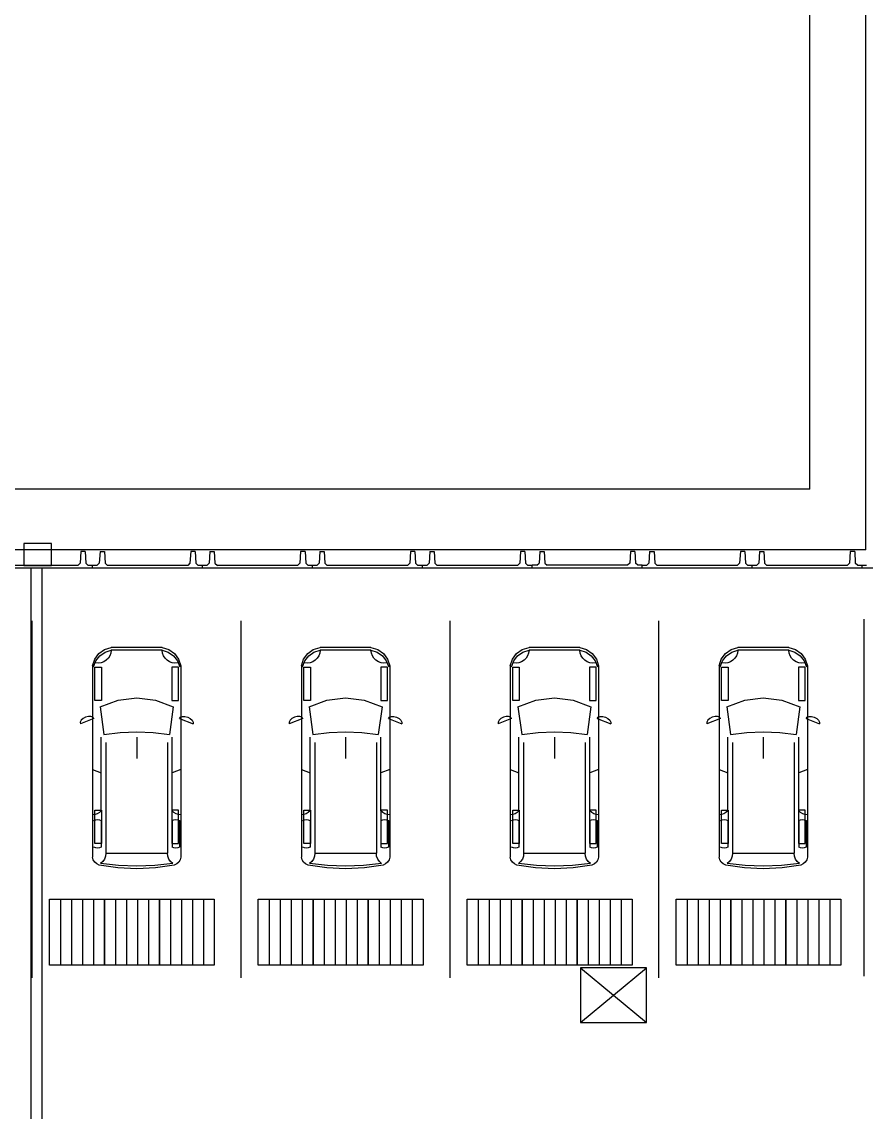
# Model space of a CAD drawing. Header units: metres. Extents: x 2 to 323, y -2 to 254.
# Drawn here: x 203.03 to 218.4, y 27.41 to 47.25 of the extents above; entities that cross this region are included whole.
import ezdxf

# ---------------------------------------------------------------- set-up
doc = ezdxf.new("R2010")
doc.units = ezdxf.units.M
doc.layers.add('REFERENCIA', color=7, linetype='Continuous')

msp = doc.modelspace()

# ---------------------------------------------------------------- linework, layer by layer
at = {"layer": 'REFERENCIA'}
for p, q in [((218.39, 37.642), (218.39, 112.198)), ((217.373, 38.745), (217.373, 110.813)), ((217.373, 38.745), (151.692, 38.745)), ((218.39, 37.642), (150.307, 37.642)), ((204.106, 37.611), (204.093, 37.401)), ((204.106, 37.611), (204.093, 37.401)), ((204.186, 37.611), (204.106, 37.611)), ((204.186, 37.611), (204.106, 37.611)), ((204.186, 37.611), (204.198, 37.401)), ((204.186, 37.611), (204.198, 37.401)), ((204.456, 37.611), (204.443, 37.401)), ((204.456, 37.611), (204.443, 37.401)), ((204.456, 37.611), (204.443, 37.401)), ((204.456, 37.611), (204.443, 37.401)), ((204.456, 37.611), (204.536, 37.611)), ((204.456, 37.611), (204.536, 37.611)), ((204.456, 37.611), (204.536, 37.611)), ((204.456, 37.611), (204.536, 37.611)), ((204.536, 37.611), (204.548, 37.401)), ((204.536, 37.611), (204.548, 37.401)), ((204.536, 37.611), (204.548, 37.401)), ((204.536, 37.611), (204.548, 37.401)), ((206.106, 37.611), (206.093, 37.401)), ((206.106, 37.611), (206.093, 37.401)), ((206.106, 37.611), (206.093, 37.401)), ((206.106, 37.611), (206.093, 37.401)), ((206.186, 37.611), (206.106, 37.611)), ((206.186, 37.611), (206.106, 37.611)), ((206.186, 37.611), (206.106, 37.611)), ((206.186, 37.611), (206.106, 37.611)), ((206.186, 37.611), (206.198, 37.401)), ((206.186, 37.611), (206.198, 37.401)), ((206.186, 37.611), (206.198, 37.401)), ((206.186, 37.611), (206.198, 37.401)), ((206.456, 37.611), (206.443, 37.401)), ((206.456, 37.611), (206.443, 37.401)), ((206.456, 37.611), (206.443, 37.401)), ((206.456, 37.611), (206.443, 37.401)), ((206.456, 37.611), (206.536, 37.611)), ((206.456, 37.611), (206.536, 37.611)), ((206.456, 37.611), (206.536, 37.611)), ((206.456, 37.611), (206.536, 37.611)), ((206.536, 37.611), (206.548, 37.401)), ((206.536, 37.611), (206.548, 37.401)), ((206.536, 37.611), (206.548, 37.401)), ((206.536, 37.611), (206.548, 37.401)), ((208.106, 37.611), (208.093, 37.401)), ((208.106, 37.611), (208.093, 37.401)), ((208.106, 37.611), (208.093, 37.401)), ((208.106, 37.611), (208.093, 37.401)), ((208.186, 37.611), (208.106, 37.611)), ((208.186, 37.611), (208.106, 37.611)), ((208.186, 37.611), (208.106, 37.611)), ((208.186, 37.611), (208.106, 37.611)), ((208.186, 37.611), (208.198, 37.401)), ((208.186, 37.611), (208.198, 37.401)), ((208.186, 37.611), (208.198, 37.401)), ((208.186, 37.611), (208.198, 37.401)), ((208.456, 37.611), (208.443, 37.401)), ((208.456, 37.611), (208.443, 37.401)), ((208.456, 37.611), (208.536, 37.611)), ((208.456, 37.611), (208.536, 37.611)), ((208.536, 37.611), (208.548, 37.401)), ((208.536, 37.611), (208.548, 37.401)), ((210.106, 37.611), (210.093, 37.401)), ((210.106, 37.611), (210.093, 37.401)), ((210.186, 37.611), (210.106, 37.611)), ((210.186, 37.611), (210.106, 37.611)), ((210.186, 37.611), (210.198, 37.401)), ((210.186, 37.611), (210.198, 37.401)), ((210.456, 37.611), (210.443, 37.401)), ((210.456, 37.611), (210.443, 37.401)), ((210.456, 37.611), (210.536, 37.611)), ((210.456, 37.611), (210.536, 37.611)), ((210.536, 37.611), (210.548, 37.401)), ((210.536, 37.611), (210.548, 37.401)), ((212.106, 37.611), (212.093, 37.401)), ((212.106, 37.611), (212.093, 37.401)), ((212.186, 37.611), (212.106, 37.611)), ((212.186, 37.611), (212.106, 37.611)), ((212.186, 37.611), (212.198, 37.401)), ((212.186, 37.611), (212.198, 37.401)), ((212.456, 37.612), (212.443, 37.402)), ((212.456, 37.612), (212.443, 37.402)), ((212.456, 37.612), (212.536, 37.612)), ((212.456, 37.612), (212.536, 37.612)), ((212.536, 37.612), (212.548, 37.402)), ((212.536, 37.612), (212.548, 37.402)), ((214.106, 37.612), (214.093, 37.402)), ((214.106, 37.612), (214.093, 37.402)), ((214.186, 37.612), (214.106, 37.612)), ((214.186, 37.612), (214.106, 37.612)), ((214.186, 37.612), (214.198, 37.402)), ((214.186, 37.612), (214.198, 37.402)), ((214.456, 37.611), (214.443, 37.401)), ((214.456, 37.611), (214.443, 37.401)), ((214.456, 37.611), (214.536, 37.611)), ((214.456, 37.611), (214.536, 37.611)), ((214.536, 37.611), (214.548, 37.401)), ((214.536, 37.611), (214.548, 37.401)), ((216.106, 37.611), (216.093, 37.401)), ((216.106, 37.611), (216.093, 37.401)), ((216.186, 37.611), (216.106, 37.611)), ((216.186, 37.611), (216.106, 37.611)), ((216.186, 37.611), (216.198, 37.401)), ((216.186, 37.611), (216.198, 37.401)), ((216.456, 37.611), (216.443, 37.401)), ((216.456, 37.611), (216.443, 37.401)), ((216.456, 37.611), (216.536, 37.611)), ((216.456, 37.611), (216.536, 37.611)), ((216.536, 37.611), (216.548, 37.401)), ((216.536, 37.611), (216.548, 37.401)), ((218.106, 37.611), (218.093, 37.401)), ((218.106, 37.611), (218.093, 37.401)), ((218.186, 37.611), (218.106, 37.611)), ((218.186, 37.611), (218.106, 37.611)), ((218.186, 37.611), (218.198, 37.401)), ((218.186, 37.611), (218.198, 37.401)), ((204.051, 37.361), (202.591, 37.361)), ((204.051, 37.361), (202.591, 37.361)), ((204.093, 37.401), (204.051, 37.361)), ((204.093, 37.401), (204.051, 37.361)), ((204.241, 37.361), (204.198, 37.401)), ((204.241, 37.361), (204.198, 37.401)), ((204.321, 37.361), (204.241, 37.361)), ((204.321, 37.361), (204.241, 37.361)), ((204.321, 37.311), (204.321, 37.361)), ((204.321, 37.311), (204.321, 37.361)), ((204.401, 37.361), (204.321, 37.361)), ((204.321, 37.311), (204.321, 37.361)), ((204.401, 37.361), (204.321, 37.361)), ((204.321, 37.311), (204.321, 37.361)), ((204.321, 37.311), (204.321, 37.361)), ((204.401, 37.361), (204.321, 37.361)), ((204.321, 37.311), (204.321, 37.361)), ((204.401, 37.361), (204.321, 37.361)), ((204.401, 37.361), (204.443, 37.401)), ((204.401, 37.361), (204.443, 37.401)), ((204.401, 37.361), (204.443, 37.401)), ((204.401, 37.361), (204.443, 37.401)), ((204.548, 37.401), (204.591, 37.361)), ((204.548, 37.401), (204.591, 37.361)), ((204.548, 37.401), (204.591, 37.361)), ((204.548, 37.401), (204.591, 37.361)), ((206.051, 37.361), (204.591, 37.361)), ((206.051, 37.361), (204.591, 37.361)), ((206.051, 37.361), (204.591, 37.361)), ((206.051, 37.361), (204.591, 37.361)), ((206.093, 37.401), (206.051, 37.361)), ((206.093, 37.401), (206.051, 37.361)), ((206.093, 37.401), (206.051, 37.361)), ((206.093, 37.401), (206.051, 37.361)), ((206.241, 37.361), (206.198, 37.401)), ((206.241, 37.361), (206.198, 37.401)), ((206.241, 37.361), (206.198, 37.401)), ((206.241, 37.361), (206.198, 37.401)), ((206.321, 37.361), (206.241, 37.361)), ((206.321, 37.361), (206.241, 37.361)), ((206.321, 37.361), (206.241, 37.361)), ((206.321, 37.361), (206.241, 37.361)), ((206.321, 37.311), (206.321, 37.361)), ((206.321, 37.311), (206.321, 37.361)), ((206.321, 37.311), (206.321, 37.361)), ((206.401, 37.361), (206.321, 37.361)), ((206.321, 37.311), (206.321, 37.361)), ((206.401, 37.361), (206.321, 37.361)), ((206.321, 37.311), (206.321, 37.361)), ((206.321, 37.311), (206.321, 37.361)), ((206.321, 37.311), (206.321, 37.361)), ((206.401, 37.361), (206.321, 37.361)), ((206.321, 37.311), (206.321, 37.361)), ((206.401, 37.361), (206.321, 37.361)), ((206.401, 37.361), (206.443, 37.401)), ((206.401, 37.361), (206.443, 37.401)), ((206.401, 37.361), (206.443, 37.401)), ((206.401, 37.361), (206.443, 37.401)), ((206.548, 37.401), (206.591, 37.361)), ((206.548, 37.401), (206.591, 37.361)), ((206.548, 37.401), (206.591, 37.361)), ((206.548, 37.401), (206.591, 37.361)), ((208.051, 37.361), (206.591, 37.361)), ((208.051, 37.361), (206.591, 37.361)), ((208.051, 37.361), (206.591, 37.361)), ((208.051, 37.361), (206.591, 37.361)), ((208.093, 37.401), (208.051, 37.361)), ((208.093, 37.401), (208.051, 37.361)), ((208.093, 37.401), (208.051, 37.361)), ((208.093, 37.401), (208.051, 37.361)), ((208.241, 37.361), (208.198, 37.401)), ((208.241, 37.361), (208.198, 37.401)), ((208.241, 37.361), (208.198, 37.401)), ((208.241, 37.361), (208.198, 37.401)), ((208.321, 37.361), (208.241, 37.361)), ((208.321, 37.361), (208.241, 37.361)), ((208.321, 37.361), (208.241, 37.361)), ((208.321, 37.361), (208.241, 37.361)), ((208.321, 37.311), (208.321, 37.361)), ((208.321, 37.311), (208.321, 37.361)), ((208.321, 37.311), (208.321, 37.361)), ((208.401, 37.361), (208.321, 37.361)), ((208.321, 37.311), (208.321, 37.361)), ((208.321, 37.311), (208.321, 37.361)), ((208.321, 37.311), (208.321, 37.361)), ((208.401, 37.361), (208.321, 37.361)), ((208.401, 37.361), (208.443, 37.401)), ((208.401, 37.361), (208.443, 37.401)), ((208.548, 37.401), (208.591, 37.361)), ((208.548, 37.401), (208.591, 37.361)), ((210.051, 37.361), (208.591, 37.361)), ((210.051, 37.361), (208.591, 37.361)), ((210.093, 37.401), (210.051, 37.361)), ((210.093, 37.401), (210.051, 37.361)), ((210.241, 37.361), (210.198, 37.401)), ((210.241, 37.361), (210.198, 37.401)), ((210.321, 37.361), (210.241, 37.361)), ((210.321, 37.361), (210.241, 37.361)), ((210.321, 37.311), (210.321, 37.361)), ((210.321, 37.311), (210.321, 37.361)), ((210.321, 37.311), (210.321, 37.361)), ((210.321, 37.311), (210.321, 37.361)), ((210.321, 37.311), (210.321, 37.361)), ((210.321, 37.311), (210.321, 37.361)), ((210.401, 37.361), (210.321, 37.361)), ((210.321, 37.311), (210.321, 37.361)), ((210.321, 37.311), (210.321, 37.361)), ((210.321, 37.311), (210.321, 37.361)), ((210.401, 37.361), (210.321, 37.361)), ((210.401, 37.361), (210.443, 37.401)), ((210.401, 37.361), (210.443, 37.401)), ((210.548, 37.401), (210.591, 37.361)), ((210.548, 37.401), (210.591, 37.361)), ((212.051, 37.361), (210.591, 37.361)), ((212.051, 37.361), (210.591, 37.361)), ((212.093, 37.401), (212.051, 37.361)), ((212.093, 37.401), (212.051, 37.361)), ((212.241, 37.361), (212.198, 37.401)), ((212.241, 37.361), (212.198, 37.401)), ((212.321, 37.361), (212.241, 37.361)), ((212.321, 37.361), (212.241, 37.361)), ((212.321, 37.312), (212.321, 37.362)), ((212.321, 37.312), (212.321, 37.362)), ((212.321, 37.312), (212.321, 37.362)), ((212.401, 37.362), (212.321, 37.362)), ((212.321, 37.312), (212.321, 37.362)), ((212.321, 37.312), (212.321, 37.362)), ((212.321, 37.312), (212.321, 37.362)), ((212.401, 37.362), (212.321, 37.362)), ((212.321, 37.311), (212.321, 37.361)), ((212.321, 37.311), (212.321, 37.361)), ((212.321, 37.311), (212.321, 37.361)), ((214.321, 37.312), (212.321, 37.312)), ((214.321, 37.312), (212.321, 37.312)), ((212.401, 37.362), (212.443, 37.402)), ((212.401, 37.362), (212.443, 37.402)), ((212.548, 37.402), (212.591, 37.362)), ((212.548, 37.402), (212.591, 37.362)), ((214.051, 37.362), (212.591, 37.362)), ((214.051, 37.362), (212.591, 37.362)), ((214.093, 37.402), (214.051, 37.362)), ((214.093, 37.402), (214.051, 37.362)), ((214.241, 37.362), (214.198, 37.402)), ((214.241, 37.362), (214.198, 37.402)), ((214.321, 37.362), (214.241, 37.362)), ((214.321, 37.362), (214.241, 37.362)), ((214.321, 37.312), (214.321, 37.362)), ((214.321, 37.312), (214.321, 37.362)), ((214.321, 37.312), (214.321, 37.362)), ((214.321, 37.311), (214.321, 37.361)), ((214.401, 37.361), (214.321, 37.361)), ((214.321, 37.311), (214.321, 37.361)), ((214.321, 37.311), (214.321, 37.361)), ((214.401, 37.361), (214.321, 37.361)), ((214.321, 37.311), (214.321, 37.361)), ((214.401, 37.361), (214.443, 37.401)), ((214.401, 37.361), (214.443, 37.401)), ((214.548, 37.401), (214.591, 37.361)), ((214.548, 37.401), (214.591, 37.361)), ((216.051, 37.361), (214.591, 37.361)), ((216.051, 37.361), (214.591, 37.361)), ((216.093, 37.401), (216.051, 37.361)), ((216.093, 37.401), (216.051, 37.361)), ((216.241, 37.361), (216.198, 37.401)), ((216.241, 37.361), (216.198, 37.401)), ((216.321, 37.361), (216.241, 37.361)), ((216.321, 37.361), (216.241, 37.361)), ((216.321, 37.311), (216.321, 37.361)), ((216.401, 37.361), (216.321, 37.361)), ((216.321, 37.311), (216.321, 37.361)), ((216.321, 37.311), (216.321, 37.361)), ((216.401, 37.361), (216.321, 37.361)), ((216.321, 37.311), (216.321, 37.361)), ((216.401, 37.361), (216.443, 37.401)), ((216.401, 37.361), (216.443, 37.401)), ((216.548, 37.401), (216.591, 37.361)), ((216.548, 37.401), (216.591, 37.361)), ((218.051, 37.361), (216.591, 37.361)), ((218.051, 37.361), (216.591, 37.361)), ((218.093, 37.401), (218.051, 37.361)), ((218.093, 37.401), (218.051, 37.361)), ((218.241, 37.361), (218.198, 37.401)), ((218.241, 37.361), (218.198, 37.401)), ((218.321, 37.361), (218.241, 37.361)), ((218.321, 37.361), (218.241, 37.361)), ((218.321, 37.311), (218.321, 37.361)), ((218.321, 37.311), (218.321, 37.361)), ((218.401, 37.361), (218.321, 37.361)), ((218.321, 37.311), (218.321, 37.361)), ((218.321, 37.311), (218.321, 37.361)), ((218.401, 37.361), (218.321, 37.361)), ((204.321, 37.311), (202.321, 37.311)), ((204.321, 37.311), (202.321, 37.311)), ((203.196, 37.311), (203.196, 12.688)), ((203.196, 37.311), (203.196, 12.688)), ((203.396, 37.311), (203.396, 13.061)), ((206.321, 37.311), (204.321, 37.311)), ((206.321, 37.311), (204.321, 37.311)), ((206.321, 37.311), (204.321, 37.311)), ((206.321, 37.311), (204.321, 37.311)), ((208.321, 37.311), (206.321, 37.311)), ((208.321, 37.311), (206.321, 37.311)), ((208.321, 37.311), (206.321, 37.311)), ((208.321, 37.311), (206.321, 37.311)), ((210.321, 37.311), (208.321, 37.311)), ((210.321, 37.311), (208.321, 37.311)), ((212.321, 37.311), (210.321, 37.311)), ((212.321, 37.311), (210.321, 37.311)), ((212.321, 37.311), (210.321, 37.311)), ((212.321, 37.311), (210.321, 37.311)), ((214.321, 37.311), (212.321, 37.311)), ((214.321, 37.311), (212.321, 37.311)), ((216.321, 37.311), (214.321, 37.311)), ((216.321, 37.311), (214.321, 37.311)), ((218.321, 37.311), (216.321, 37.311)), ((218.321, 37.311), (216.321, 37.311)), ((220.321, 37.311), (218.321, 37.311)), ((220.321, 37.311), (218.321, 37.311)), ((203.224, 29.851), (203.224, 36.351)), ((203.224, 29.851), (203.224, 36.351)), ((207.024, 29.851), (207.024, 36.351)), ((207.024, 29.851), (207.024, 36.351)), ((210.824, 29.851), (210.824, 36.351)), ((210.824, 29.851), (210.824, 36.351)), ((214.624, 29.851), (214.624, 36.351)), ((214.624, 29.851), (214.624, 36.351)), ((218.358, 29.883), (218.358, 36.383)), ((205.586, 35.864), (204.661, 35.864)), ((205.586, 35.814), (204.661, 35.814)), ((209.386, 35.864), (208.461, 35.864)), ((209.386, 35.814), (208.461, 35.814)), ((213.186, 35.864), (212.261, 35.864)), ((213.186, 35.814), (212.261, 35.814)), ((216.986, 35.864), (216.061, 35.864)), ((216.986, 35.814), (216.061, 35.814)), ((204.321, 35.531), (204.321, 32.047)), ((205.926, 35.531), (205.926, 32.047)), ((208.121, 35.531), (208.121, 32.047)), ((209.726, 35.531), (209.726, 32.047)), ((211.921, 35.531), (211.921, 32.047)), ((213.526, 35.531), (213.526, 32.047)), ((215.721, 35.531), (215.721, 32.047)), ((217.326, 35.531), (217.326, 32.047)), ((204.46, 34.788), (204.528, 34.284)), ((205.787, 34.788), (205.719, 34.284)), ((208.26, 34.788), (208.328, 34.284)), ((209.587, 34.788), (209.519, 34.284)), ((212.06, 34.788), (212.128, 34.284)), ((213.387, 34.788), (213.319, 34.284)), ((215.86, 34.788), (215.928, 34.284)), ((217.187, 34.788), (217.119, 34.284)), ((204.345, 34.575), (204.099, 34.479)), ((205.902, 34.575), (206.149, 34.479)), ((208.145, 34.575), (207.899, 34.479)), ((209.702, 34.575), (209.949, 34.479)), ((211.945, 34.575), (211.699, 34.479)), ((213.502, 34.575), (213.749, 34.479)), ((215.745, 34.575), (215.499, 34.479)), ((217.302, 34.575), (217.549, 34.479)), ((204.479, 32.891), (204.479, 34.233)), ((204.563, 34.138), (204.563, 32.122)), ((205.124, 34.235), (205.124, 33.848)), ((205.684, 34.138), (205.684, 32.122)), ((205.768, 32.891), (205.768, 34.233)), ((208.279, 32.891), (208.279, 34.233)), ((208.363, 34.138), (208.363, 32.122)), ((208.924, 34.235), (208.924, 33.848)), ((209.484, 34.138), (209.484, 32.122)), ((209.568, 32.891), (209.568, 34.233)), ((212.079, 32.891), (212.079, 34.233)), ((212.163, 34.138), (212.163, 32.122)), ((212.724, 34.235), (212.724, 33.848)), ((213.284, 34.138), (213.284, 32.122)), ((213.368, 32.891), (213.368, 34.233)), ((215.879, 32.891), (215.879, 34.233)), ((215.963, 34.138), (215.963, 32.122)), ((216.524, 34.235), (216.524, 33.848)), ((217.084, 34.138), (217.084, 32.122)), ((217.168, 32.891), (217.168, 34.233)), ((204.321, 33.644), (204.479, 33.586)), ((205.926, 33.644), (205.768, 33.586)), ((208.121, 33.644), (208.279, 33.586)), ((209.726, 33.644), (209.568, 33.586)), ((211.921, 33.644), (212.079, 33.586)), ((213.526, 33.644), (213.368, 33.586)), ((215.721, 33.644), (215.879, 33.586)), ((217.326, 33.644), (217.168, 33.586)), ((204.479, 32.717), (204.479, 32.233)), ((205.768, 32.717), (205.768, 32.233)), ((205.902, 32.717), (205.902, 32.233)), ((208.279, 32.717), (208.279, 32.233)), ((209.568, 32.717), (209.568, 32.233)), ((209.702, 32.717), (209.702, 32.233)), ((212.079, 32.717), (212.079, 32.233)), ((213.368, 32.717), (213.368, 32.233)), ((213.502, 32.717), (213.502, 32.233)), ((215.879, 32.717), (215.879, 32.233)), ((217.168, 32.717), (217.168, 32.233)), ((217.302, 32.717), (217.302, 32.233)), ((204.563, 32.122), (205.684, 32.122)), ((208.363, 32.122), (209.484, 32.122)), ((212.163, 32.122), (213.284, 32.122)), ((215.963, 32.122), (217.084, 32.122)), ((203.536, 30.083), (203.536, 31.283)), ((203.536, 31.283), (204.536, 31.283)), ((203.736, 31.283), (203.736, 30.083)), ((203.936, 31.283), (203.936, 30.083)), ((204.136, 31.283), (204.136, 30.083)), ((204.336, 31.283), (204.336, 30.083)), ((204.536, 30.083), (204.536, 31.283)), ((204.536, 31.283), (205.536, 31.283)), ((204.536, 31.283), (204.536, 30.083)), ((204.736, 31.283), (204.736, 30.083)), ((204.936, 31.283), (204.936, 30.083)), ((205.136, 31.283), (205.136, 30.083)), ((205.336, 31.283), (205.336, 30.083)), ((205.536, 30.083), (205.536, 31.283)), ((205.536, 31.283), (206.536, 31.283)), ((205.536, 31.283), (205.536, 30.083)), ((205.736, 31.283), (205.736, 30.083)), ((205.936, 31.283), (205.936, 30.083)), ((206.136, 31.283), (206.136, 30.083)), ((206.336, 31.283), (206.336, 30.083)), ((206.536, 31.283), (206.536, 30.083)), ((207.336, 30.083), (207.336, 31.283)), ((207.336, 31.283), (208.336, 31.283)), ((207.536, 31.283), (207.536, 30.083)), ((207.736, 31.283), (207.736, 30.083)), ((207.936, 31.283), (207.936, 30.083)), ((208.136, 31.283), (208.136, 30.083)), ((208.336, 30.083), (208.336, 31.283)), ((208.336, 31.283), (209.336, 31.283)), ((208.336, 31.283), (208.336, 30.083)), ((208.536, 31.283), (208.536, 30.083)), ((208.736, 31.283), (208.736, 30.083)), ((208.936, 31.283), (208.936, 30.083)), ((209.136, 31.283), (209.136, 30.083)), ((209.336, 30.083), (209.336, 31.283)), ((209.336, 31.283), (210.336, 31.283)), ((209.336, 31.283), (209.336, 30.083)), ((209.536, 31.283), (209.536, 30.083)), ((209.736, 31.283), (209.736, 30.083)), ((209.936, 31.283), (209.936, 30.083)), ((210.136, 31.283), (210.136, 30.083)), ((210.336, 31.283), (210.336, 30.083)), ((211.136, 30.083), (211.136, 31.283)), ((211.136, 31.283), (212.136, 31.283)), ((211.336, 31.283), (211.336, 30.083)), ((211.536, 31.283), (211.536, 30.083)), ((211.736, 31.283), (211.736, 30.083)), ((211.936, 31.283), (211.936, 30.083)), ((212.136, 30.083), (212.136, 31.283)), ((212.136, 31.283), (213.136, 31.283)), ((212.136, 31.283), (212.136, 30.083)), ((212.336, 31.283), (212.336, 30.083)), ((212.536, 31.283), (212.536, 30.083)), ((212.736, 31.283), (212.736, 30.083)), ((212.936, 31.283), (212.936, 30.083)), ((213.136, 30.083), (213.136, 31.283)), ((213.136, 31.283), (214.136, 31.283)), ((213.136, 31.283), (213.136, 30.083)), ((213.336, 31.283), (213.336, 30.083)), ((213.536, 31.283), (213.536, 30.083)), ((213.736, 31.283), (213.736, 30.083)), ((213.936, 31.283), (213.936, 30.083)), ((214.136, 31.283), (214.136, 30.083)), ((214.936, 30.083), (214.936, 31.283)), ((214.936, 31.283), (215.936, 31.283)), ((215.136, 31.283), (215.136, 30.083)), ((215.336, 31.283), (215.336, 30.083)), ((215.536, 31.283), (215.536, 30.083)), ((215.736, 31.283), (215.736, 30.083)), ((215.936, 30.083), (215.936, 31.283)), ((215.936, 31.283), (216.936, 31.283)), ((215.936, 31.283), (215.936, 30.083)), ((216.136, 31.283), (216.136, 30.083)), ((216.336, 31.283), (216.336, 30.083)), ((216.536, 31.283), (216.536, 30.083)), ((216.736, 31.283), (216.736, 30.083)), ((216.936, 30.083), (216.936, 31.283)), ((216.936, 31.283), (217.936, 31.283)), ((216.936, 31.283), (216.936, 30.083)), ((217.136, 31.283), (217.136, 30.083)), ((217.336, 31.283), (217.336, 30.083)), ((217.536, 31.283), (217.536, 30.083)), ((217.736, 31.283), (217.736, 30.083)), ((217.936, 31.283), (217.936, 30.083)), ((204.536, 30.083), (203.536, 30.083)), ((205.536, 30.083), (204.536, 30.083)), ((206.536, 30.083), (205.536, 30.083)), ((208.336, 30.083), (207.336, 30.083)), ((209.336, 30.083), (208.336, 30.083)), ((210.336, 30.083), (209.336, 30.083)), ((212.136, 30.083), (211.136, 30.083)), ((213.136, 30.083), (212.136, 30.083)), ((214.136, 30.083), (213.136, 30.083)), ((213.196, 29.037), (214.396, 30.037)), ((213.196, 30.037), (214.396, 29.037)), ((215.936, 30.083), (214.936, 30.083)), ((216.936, 30.083), (215.936, 30.083)), ((217.936, 30.083), (216.936, 30.083))]:
    msp.add_line(p, q, dxfattribs=at)
for points in [[(203.071, 37.361), (203.571, 37.361), (203.571, 37.761), (203.071, 37.761), (203.071, 37.361)], [(203.071, 37.361), (203.571, 37.361), (203.571, 37.761), (203.071, 37.761), (203.071, 37.361)], [(204.484, 35.506), (204.484, 34.898), (204.364, 34.898), (204.364, 35.506), (204.484, 35.506)], [(205.764, 35.506), (205.764, 34.898), (205.884, 34.898), (205.884, 35.506), (205.764, 35.506)], [(208.284, 35.506), (208.284, 34.898), (208.164, 34.898), (208.164, 35.506), (208.284, 35.506)], [(209.564, 35.506), (209.564, 34.898), (209.684, 34.898), (209.684, 35.506), (209.564, 35.506)], [(212.084, 35.506), (212.084, 34.898), (211.964, 34.898), (211.964, 35.506), (212.084, 35.506)], [(213.364, 35.506), (213.364, 34.898), (213.484, 34.898), (213.484, 35.506), (213.364, 35.506)], [(215.884, 35.506), (215.884, 34.898), (215.764, 34.898), (215.764, 35.506), (215.884, 35.506)], [(217.164, 35.506), (217.164, 34.898), (217.284, 34.898), (217.284, 35.506), (217.164, 35.506)], [(204.484, 32.906), (204.484, 32.298), (204.364, 32.298), (204.364, 32.906), (204.484, 32.906)], [(205.764, 32.906), (205.764, 32.298), (205.884, 32.298), (205.884, 32.906), (205.764, 32.906)], [(208.284, 32.906), (208.284, 32.298), (208.164, 32.298), (208.164, 32.906), (208.284, 32.906)], [(209.564, 32.906), (209.564, 32.298), (209.684, 32.298), (209.684, 32.906), (209.564, 32.906)], [(212.084, 32.906), (212.084, 32.298), (211.964, 32.298), (211.964, 32.906), (212.084, 32.906)], [(213.364, 32.906), (213.364, 32.298), (213.484, 32.298), (213.484, 32.906), (213.364, 32.906)], [(215.884, 32.906), (215.884, 32.298), (215.764, 32.298), (215.764, 32.906), (215.884, 32.906)], [(217.164, 32.906), (217.164, 32.298), (217.284, 32.298), (217.284, 32.906), (217.164, 32.906)], [(213.196, 29.037), (214.396, 29.037), (214.396, 30.037), (213.196, 30.037), (213.196, 29.037)]]:
    msp.add_lwpolyline(points, close=True, dxfattribs=at)
for points in [[(204.321, 35.531), (204.36, 35.653), (204.435, 35.755), (204.537, 35.827), (204.661, 35.864)], [(204.34, 35.515), (204.382, 35.624), (204.454, 35.714), (204.549, 35.779), (204.661, 35.814)], [(204.661, 35.814), (204.654, 35.762), (204.636, 35.714), (204.608, 35.67), (204.571, 35.633), (204.527, 35.604), (204.478, 35.587), (204.427, 35.58), (204.374, 35.584)], [(205.586, 35.864), (205.71, 35.827), (205.812, 35.755), (205.887, 35.653), (205.926, 35.531)], [(205.586, 35.814), (205.698, 35.779), (205.793, 35.714), (205.865, 35.624), (205.908, 35.515)], [(205.873, 35.584), (205.82, 35.58), (205.769, 35.587), (205.72, 35.604), (205.676, 35.633), (205.639, 35.67), (205.611, 35.714), (205.593, 35.762), (205.586, 35.814)], [(208.121, 35.531), (208.16, 35.653), (208.235, 35.755), (208.337, 35.827), (208.461, 35.864)], [(208.14, 35.515), (208.182, 35.624), (208.254, 35.714), (208.349, 35.779), (208.461, 35.814)], [(208.461, 35.814), (208.454, 35.762), (208.436, 35.714), (208.408, 35.67), (208.371, 35.633), (208.327, 35.604), (208.278, 35.587), (208.227, 35.58), (208.174, 35.584)], [(209.386, 35.864), (209.51, 35.827), (209.612, 35.755), (209.687, 35.653), (209.726, 35.531)], [(209.386, 35.814), (209.498, 35.779), (209.593, 35.714), (209.665, 35.624), (209.708, 35.515)], [(209.673, 35.584), (209.62, 35.58), (209.569, 35.587), (209.52, 35.604), (209.476, 35.633), (209.439, 35.67), (209.411, 35.714), (209.393, 35.762), (209.386, 35.814)], [(211.921, 35.531), (211.96, 35.653), (212.035, 35.755), (212.137, 35.827), (212.261, 35.864)], [(211.94, 35.515), (211.982, 35.624), (212.054, 35.714), (212.149, 35.779), (212.261, 35.814)], [(212.261, 35.814), (212.254, 35.762), (212.236, 35.714), (212.208, 35.67), (212.171, 35.633), (212.127, 35.604), (212.078, 35.587), (212.027, 35.58), (211.974, 35.584)], [(213.186, 35.864), (213.31, 35.827), (213.412, 35.755), (213.487, 35.653), (213.526, 35.531)], [(213.186, 35.814), (213.298, 35.779), (213.393, 35.714), (213.465, 35.624), (213.508, 35.515)], [(213.473, 35.584), (213.42, 35.58), (213.369, 35.587), (213.32, 35.604), (213.276, 35.633), (213.239, 35.67), (213.211, 35.714), (213.193, 35.762), (213.186, 35.814)], [(215.721, 35.531), (215.76, 35.653), (215.835, 35.755), (215.937, 35.827), (216.061, 35.864)], [(215.74, 35.515), (215.782, 35.624), (215.854, 35.714), (215.949, 35.779), (216.061, 35.814)], [(216.061, 35.814), (216.054, 35.762), (216.036, 35.714), (216.008, 35.67), (215.971, 35.633), (215.927, 35.604), (215.878, 35.587), (215.827, 35.58), (215.774, 35.584)], [(216.986, 35.864), (217.11, 35.827), (217.212, 35.755), (217.287, 35.653), (217.326, 35.531)], [(216.986, 35.814), (217.098, 35.779), (217.193, 35.714), (217.265, 35.624), (217.308, 35.515)], [(217.273, 35.584), (217.22, 35.58), (217.169, 35.587), (217.12, 35.604), (217.076, 35.633), (217.039, 35.67), (217.011, 35.714), (216.993, 35.762), (216.986, 35.814)], [(204.46, 34.788), (204.785, 34.909), (205.124, 34.949), (205.463, 34.909), (205.787, 34.788)], [(208.26, 34.788), (208.585, 34.909), (208.924, 34.949), (209.263, 34.909), (209.587, 34.788)], [(212.06, 34.788), (212.385, 34.909), (212.724, 34.949), (213.063, 34.909), (213.387, 34.788)], [(215.86, 34.788), (216.185, 34.909), (216.524, 34.949), (216.863, 34.909), (217.187, 34.788)], [(204.345, 34.575), (204.325, 34.597), (204.29, 34.609), (204.245, 34.608), (204.195, 34.595), (204.149, 34.571), (204.116, 34.541), (204.098, 34.509), (204.099, 34.479)], [(205.902, 34.575), (205.922, 34.597), (205.957, 34.609), (206.002, 34.608), (206.052, 34.595), (206.098, 34.571), (206.131, 34.541), (206.149, 34.509), (206.149, 34.479)], [(208.145, 34.575), (208.125, 34.597), (208.09, 34.609), (208.045, 34.608), (207.995, 34.595), (207.949, 34.571), (207.916, 34.541), (207.898, 34.509), (207.899, 34.479)], [(209.702, 34.575), (209.722, 34.597), (209.757, 34.609), (209.802, 34.608), (209.852, 34.595), (209.898, 34.571), (209.931, 34.541), (209.949, 34.509), (209.949, 34.479)], [(211.945, 34.575), (211.925, 34.597), (211.89, 34.609), (211.845, 34.608), (211.795, 34.595), (211.749, 34.571), (211.716, 34.541), (211.698, 34.509), (211.699, 34.479)], [(213.502, 34.575), (213.522, 34.597), (213.557, 34.609), (213.602, 34.608), (213.652, 34.595), (213.698, 34.571), (213.731, 34.541), (213.749, 34.509), (213.749, 34.479)], [(215.745, 34.575), (215.725, 34.597), (215.69, 34.609), (215.645, 34.608), (215.595, 34.595), (215.549, 34.571), (215.516, 34.541), (215.498, 34.509), (215.499, 34.479)], [(217.302, 34.575), (217.322, 34.597), (217.357, 34.609), (217.402, 34.608), (217.452, 34.595), (217.498, 34.571), (217.531, 34.541), (217.549, 34.509), (217.549, 34.479)], [(204.528, 34.284), (204.825, 34.321), (205.124, 34.333), (205.422, 34.321), (205.719, 34.284)], [(208.328, 34.284), (208.625, 34.321), (208.924, 34.333), (209.222, 34.321), (209.519, 34.284)], [(212.128, 34.284), (212.425, 34.321), (212.724, 34.333), (213.022, 34.321), (213.319, 34.284)], [(215.928, 34.284), (216.225, 34.321), (216.524, 34.333), (216.822, 34.321), (217.119, 34.284)], [(204.479, 32.891), (204.445, 32.862), (204.407, 32.839), (204.365, 32.825), (204.321, 32.819)], [(205.926, 32.819), (205.882, 32.825), (205.84, 32.839), (205.802, 32.862), (205.768, 32.891)], [(208.279, 32.891), (208.245, 32.862), (208.207, 32.839), (208.165, 32.825), (208.121, 32.819)], [(209.726, 32.819), (209.682, 32.825), (209.64, 32.839), (209.602, 32.862), (209.568, 32.891)], [(212.079, 32.891), (212.045, 32.862), (212.007, 32.839), (211.965, 32.825), (211.921, 32.819)], [(213.526, 32.819), (213.482, 32.825), (213.44, 32.839), (213.402, 32.862), (213.368, 32.891)], [(215.879, 32.891), (215.845, 32.862), (215.807, 32.839), (215.765, 32.825), (215.721, 32.819)], [(217.326, 32.819), (217.282, 32.825), (217.24, 32.839), (217.202, 32.862), (217.168, 32.891)], [(204.345, 32.717), (204.378, 32.731), (204.412, 32.735), (204.446, 32.731), (204.479, 32.717)], [(205.768, 32.717), (205.801, 32.731), (205.835, 32.735), (205.869, 32.731), (205.902, 32.717)], [(208.145, 32.717), (208.178, 32.731), (208.212, 32.735), (208.246, 32.731), (208.279, 32.717)], [(209.568, 32.717), (209.601, 32.731), (209.635, 32.735), (209.669, 32.731), (209.702, 32.717)], [(211.945, 32.717), (211.978, 32.731), (212.012, 32.735), (212.046, 32.731), (212.079, 32.717)], [(213.368, 32.717), (213.401, 32.731), (213.435, 32.735), (213.469, 32.731), (213.502, 32.717)], [(215.745, 32.717), (215.778, 32.731), (215.812, 32.735), (215.846, 32.731), (215.879, 32.717)], [(217.168, 32.717), (217.201, 32.731), (217.235, 32.735), (217.269, 32.731), (217.302, 32.717)], [(204.479, 32.233), (204.446, 32.22), (204.412, 32.215), (204.378, 32.22), (204.345, 32.233)], [(205.902, 32.233), (205.869, 32.22), (205.835, 32.215), (205.801, 32.22), (205.768, 32.233)], [(208.279, 32.233), (208.246, 32.22), (208.212, 32.215), (208.178, 32.22), (208.145, 32.233)], [(209.702, 32.233), (209.669, 32.22), (209.635, 32.215), (209.601, 32.22), (209.568, 32.233)], [(212.079, 32.233), (212.046, 32.22), (212.012, 32.215), (211.978, 32.22), (211.945, 32.233)], [(213.502, 32.233), (213.469, 32.22), (213.435, 32.215), (213.401, 32.22), (213.368, 32.233)], [(215.879, 32.233), (215.846, 32.22), (215.812, 32.215), (215.778, 32.22), (215.745, 32.233)], [(217.302, 32.233), (217.269, 32.22), (217.235, 32.215), (217.201, 32.22), (217.168, 32.233)], [(204.442, 31.905), (204.396, 31.925), (204.359, 31.957), (204.333, 31.999), (204.321, 32.047)], [(204.563, 32.122), (204.558, 32.067), (204.54, 32.015), (204.509, 31.969), (204.468, 31.932)], [(205.78, 31.932), (205.738, 31.969), (205.708, 32.015), (205.689, 32.067), (205.684, 32.122)], [(205.926, 32.047), (205.914, 31.999), (205.888, 31.957), (205.851, 31.925), (205.805, 31.905)], [(208.242, 31.905), (208.196, 31.925), (208.159, 31.957), (208.133, 31.999), (208.121, 32.047)], [(208.363, 32.122), (208.358, 32.067), (208.34, 32.015), (208.309, 31.969), (208.268, 31.932)], [(209.58, 31.932), (209.538, 31.969), (209.508, 32.015), (209.489, 32.067), (209.484, 32.122)], [(209.726, 32.047), (209.714, 31.999), (209.688, 31.957), (209.651, 31.925), (209.605, 31.905)], [(212.042, 31.905), (211.996, 31.925), (211.959, 31.957), (211.933, 31.999), (211.921, 32.047)], [(212.163, 32.122), (212.158, 32.067), (212.14, 32.015), (212.109, 31.969), (212.068, 31.932)], [(213.38, 31.932), (213.338, 31.969), (213.308, 32.015), (213.289, 32.067), (213.284, 32.122)], [(213.526, 32.047), (213.514, 31.999), (213.488, 31.957), (213.451, 31.925), (213.405, 31.905)], [(215.842, 31.905), (215.796, 31.925), (215.759, 31.957), (215.733, 31.999), (215.721, 32.047)], [(215.963, 32.122), (215.958, 32.067), (215.94, 32.015), (215.909, 31.969), (215.868, 31.932)], [(217.18, 31.932), (217.138, 31.969), (217.108, 32.015), (217.089, 32.067), (217.084, 32.122)], [(217.326, 32.047), (217.314, 31.999), (217.288, 31.957), (217.251, 31.925), (217.205, 31.905)], [(205.805, 31.905), (205.466, 31.854), (205.124, 31.837), (204.781, 31.854), (204.442, 31.905)], [(205.78, 31.932), (205.452, 31.895), (205.124, 31.883), (204.795, 31.895), (204.468, 31.932)], [(209.605, 31.905), (209.266, 31.854), (208.924, 31.837), (208.581, 31.854), (208.242, 31.905)], [(209.58, 31.932), (209.252, 31.895), (208.924, 31.883), (208.595, 31.895), (208.268, 31.932)], [(213.405, 31.905), (213.066, 31.854), (212.724, 31.837), (212.381, 31.854), (212.042, 31.905)], [(213.38, 31.932), (213.052, 31.895), (212.724, 31.883), (212.395, 31.895), (212.068, 31.932)], [(217.205, 31.905), (216.866, 31.854), (216.524, 31.837), (216.181, 31.854), (215.842, 31.905)], [(217.18, 31.932), (216.852, 31.895), (216.524, 31.883), (216.195, 31.895), (215.868, 31.932)]]:
    msp.add_lwpolyline(points, dxfattribs=at)

doc.saveas('drawing.dxf')
